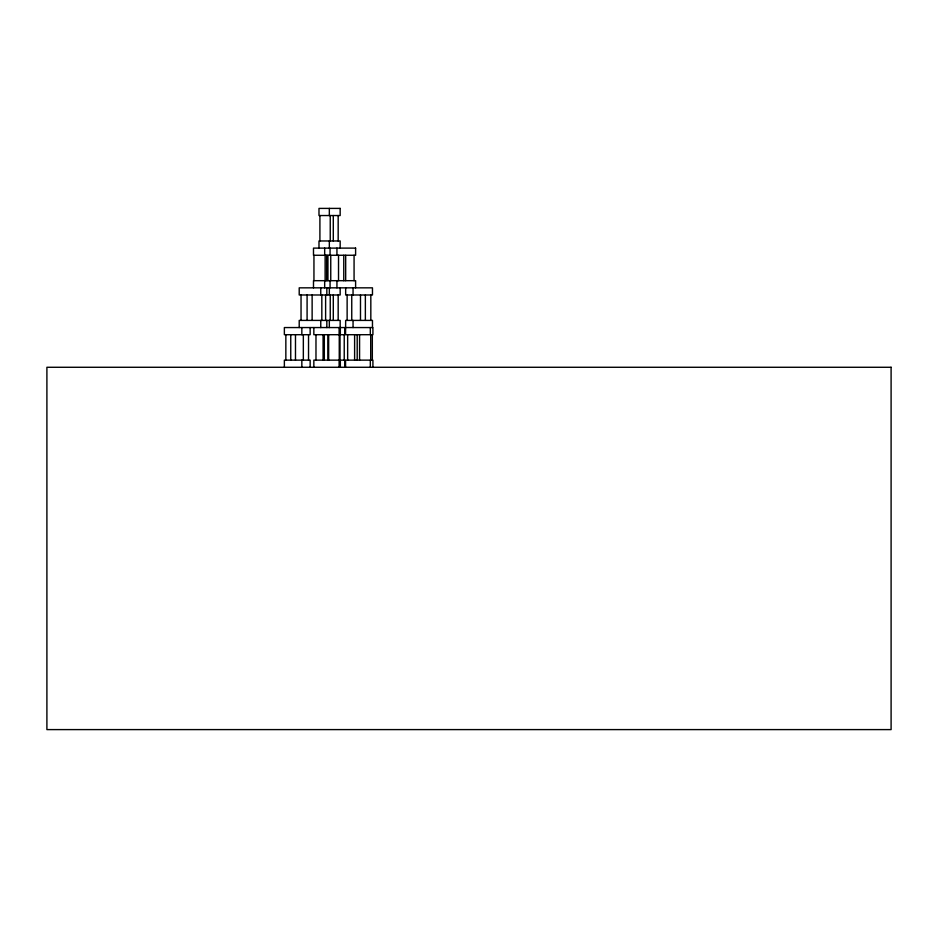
<?xml version="1.0" encoding="UTF-8"?>
<svg xmlns="http://www.w3.org/2000/svg" width="938" height="938" viewBox="0 0 938 938"><rect width="100%" height="100%" fill="white"/><g stroke="black" fill="none" stroke-linecap="round" stroke-linejoin="round"><path stroke-width="1.41" d="M345.559 327.561L372.914 327.561L372.914 334.702L345.559 334.702L345.665 320.409L372.468 320.409L372.468 327.561M372.914 367.274L372.914 360.133L345.559 360.133L345.559 367.274M372.327 334.702L372.327 360.133M370.827 294.989L370.827 320.409M370.709 334.702L370.709 360.133M370.322 327.561L370.322 334.702M370.322 360.133L370.322 367.274M365.363 294.989L365.363 320.409M360.485 294.989L360.485 320.409M359.571 334.702L359.571 360.133M357.202 334.702L357.202 360.133M355.608 287.837L355.608 280.685L313.491 280.685L313.491 287.837M354.611 334.702L354.611 360.133M354.072 255.265L354.072 280.685M353.051 287.837L353.051 294.989M353.051 320.409L353.051 327.561M351.75 294.989L351.75 320.409M347.646 334.702L347.646 360.133M347.13 294.989L347.13 320.409M345.676 255.265L345.676 280.685M345.665 287.837L345.665 294.989L372.468 294.989L372.468 287.837L299.21 287.837L299.21 294.989L340.166 294.989L340.166 287.837M344.809 367.274L344.809 360.133L313.843 360.133L313.843 367.274M344.234 334.702L344.234 360.133M343.765 255.265L343.765 280.685M340.342 327.561L340.342 334.702M340.342 360.133L340.342 367.274M340.166 248.113L340.166 240.972L318.99 240.972L318.99 248.113M340.166 327.561L340.166 320.409L299.21 320.409L299.21 327.561M340.025 334.702L340.025 360.133M339.251 334.702L339.251 360.133M339.122 327.561L339.122 334.702M339.122 360.133L339.122 367.274M338.524 255.265L338.524 280.685M338.172 215.541L338.172 240.972M338.172 294.989L338.172 320.409M336.941 248.113L336.941 255.265M336.941 280.685L336.941 287.837M333.295 215.541L333.295 240.972M333.295 294.989L333.295 320.409M330.751 255.265L330.751 280.685M330.246 215.541L330.246 240.972M330.246 294.989L330.246 320.409M330.059 248.113L330.059 255.265M330.059 280.685L330.059 287.837M329.332 208.4L329.332 215.541M329.332 240.972L329.332 248.113M329.332 287.837L329.332 294.989M329.332 320.409L329.332 327.561M328.652 334.702L328.652 360.133M327.937 255.265L327.937 280.685M327.878 334.702L327.878 360.133M326.834 287.837L326.834 294.989M326.834 320.409L326.834 327.561M326.647 255.265L326.647 280.685M325.615 294.989L325.615 320.409M325.123 255.265L325.123 280.685M324.677 248.113L324.677 255.265M324.677 280.685L324.677 287.837M324.314 334.702L324.314 360.133M323.082 334.702L323.082 360.133M321.828 294.989L321.828 320.409M320.761 287.837L320.761 294.989M320.761 320.409L320.761 327.561M319.905 215.541L319.905 240.972M315.977 334.702L315.977 360.133M313.949 255.265L313.949 280.685M313.843 327.561L313.843 334.702L344.809 334.702L344.809 327.561L284.366 327.561L284.366 334.702L310.15 334.702L310.15 327.561M312.131 294.989L312.131 320.409M310.15 367.274L310.15 360.133L284.366 360.133L284.366 367.274M308.532 334.702L308.532 360.133M307.089 294.989L307.089 320.409M303.337 334.702L303.337 360.133M301.837 327.561L301.837 334.702M301.837 360.133L301.837 367.274M301.039 294.989L301.039 320.409M295.482 334.702L295.482 360.133M290.757 334.702L290.757 360.133M285.844 334.702L285.844 360.133M340.166 208.4L318.99 208.4L318.99 215.541L340.166 215.541L340.166 208.4M355.608 248.113L313.491 248.113L313.491 255.265L355.608 255.265L355.608 248.113M891.1 367.274L46.9 367.274L46.9 729.6L891.1 729.6L891.1 367.274"/></g></svg>
